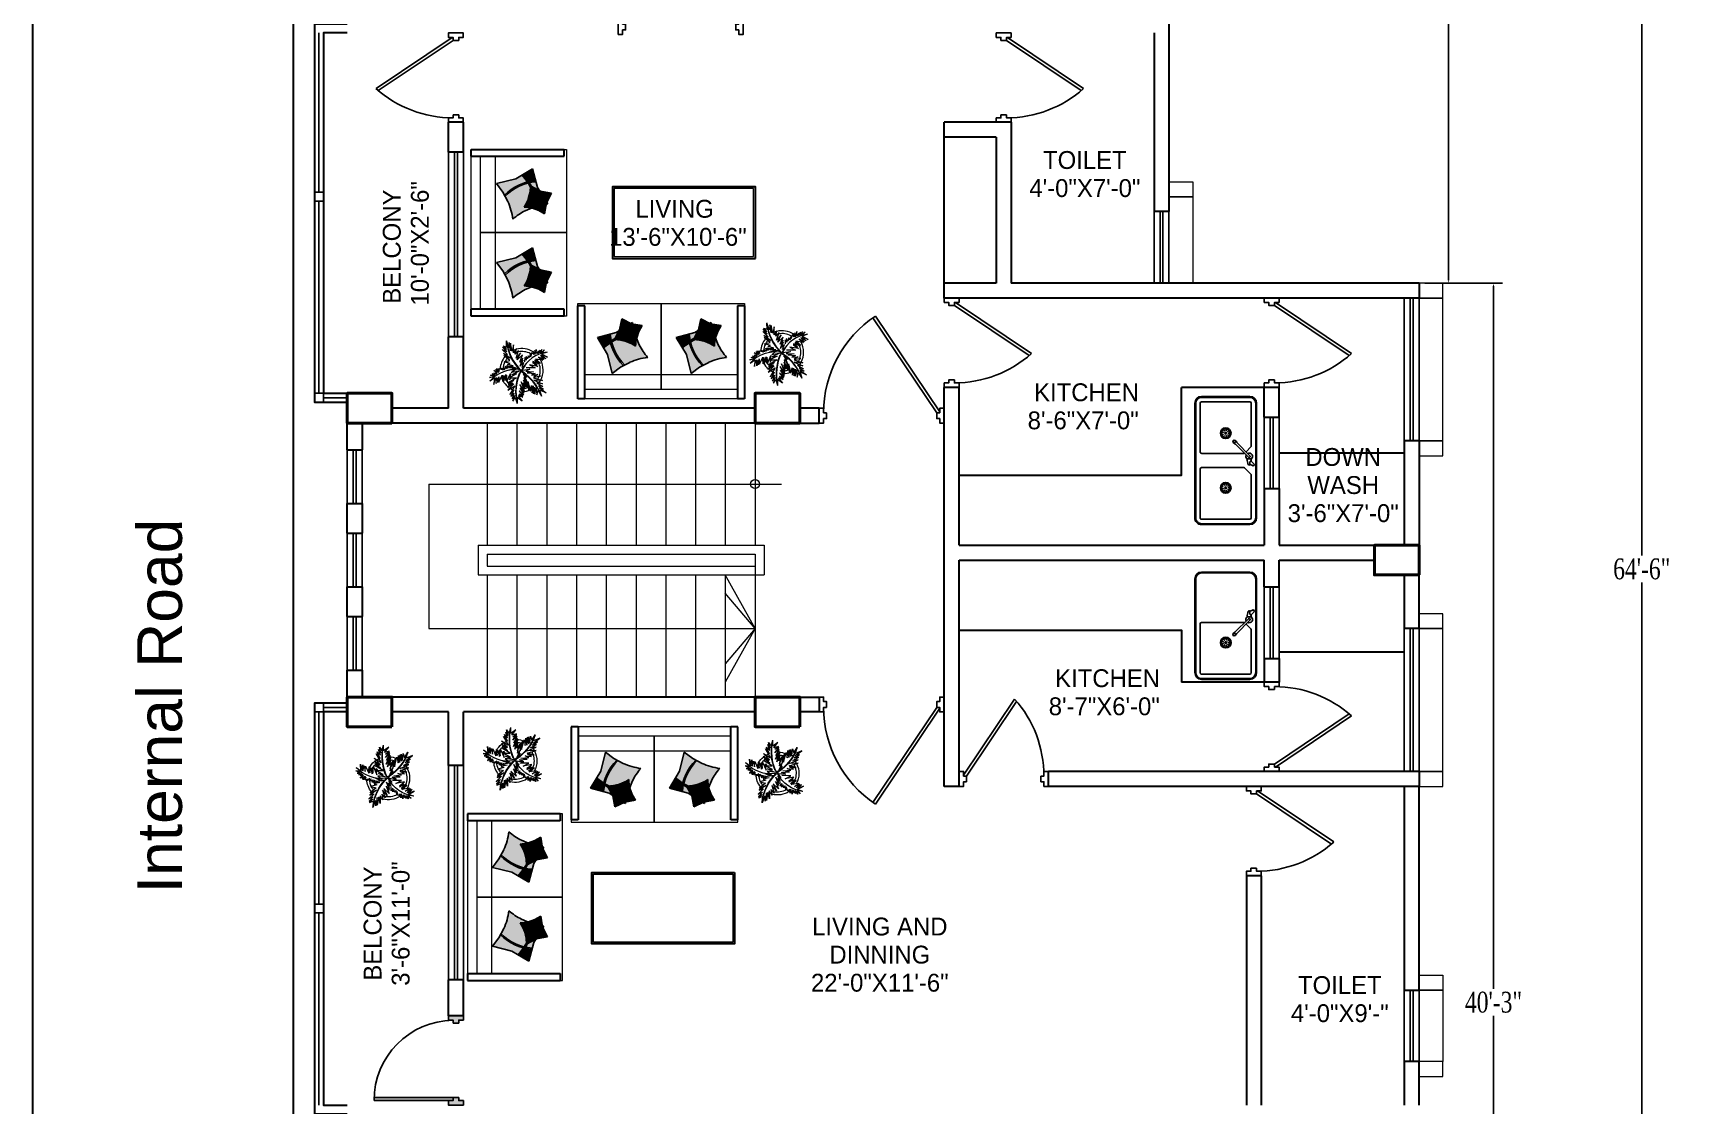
# Model space of a CAD drawing. Header units: inches. Extents: x -54558 to 35158, y -4190 to 41945.
# Drawn here: x 3097 to 3651, y 371 to 731 of the extents above; entities that cross this region are included whole.
import ezdxf

# ---------------------------------------------------------------- set-up
doc = ezdxf.new("R2010")
doc.units = ezdxf.units.IN
doc.header["$MEASUREMENT"] = 0
doc.layers.get('0').update_dxf_attribs({"true_color": 0xe4c8de})
for name, color, linetype in [('A-ANNO-TEXT', 7, 'Continuous'), ('door', 34, 'Continuous'), ('FUR', 30, 'Continuous')]:
    doc.layers.add(name, color=color, linetype=linetype)
for name, color, linetype, lineweight in [('A-FURN-FIXD', 44, 'Continuous', 9), ('A_WALL', 7, 'Continuous', 30), ('colum', 241, 'Continuous', 40), ('Furniture', 42, 'Continuous', 30), ('illustr-TREE', 113, 'Continuous', 0), ('railing', 6, 'Continuous', 5), ('ROAD', 251, 'Continuous', 30), ('sanshade', 252, 'Continuous', 5), ('Stair', 44, 'Continuous', 13), ('thin', 251, 'Continuous', 20), ('Ver', 144, 'Continuous', 30), ('Wall-02', 7, 'Continuous', 30), ('windo', 140, 'Continuous', 25)]:
    doc.layers.add(name, color=color, linetype=linetype, lineweight=lineweight)
doc.styles.add('Arial', font='arial.ttf')
doc.styles.add('LOGO', font='times.ttf', dxfattribs={"width": 0.75, "height": 7})
doc.styles.get("Standard").update_dxf_attribs({"font": 'ARIALN.TTF'})
doc.dimstyles.new('STANDARD$0', dxfattribs={"dimtxt": 2, "dimasz": 1, "dimexe": 3, "dimexo": 2, "dimgap": 1, "dimtad": 1, "dimtih": 1, "dimtoh": 1, "dimzin": 3, "dimdsep": 46, "dimlunit": 4, "dimtxsty": 'LOGO', "dimcen": 0.09, "dimdle": 6, "dimclrd": 256, "dimclre": 256, "dimclrt": 7, "dimadec": 0, "dimazin": 1, "dimtm": 1e-09, "dimtfac": 1, "dimtofl": 0, "dimtmove": 0, "dimatfit": 2, "dimfxl": 1, "dimtolj": 1, "dimtzin": 0, "dimlwd": -1, "dimlwe": -1, "dimarcsym": 0})

# ---------------------------------------------------------------- blocks, each defined once
blk = doc.blocks.new('ewt')
at = {"layer": 'door'}
h = blk.add_hatch(color=256, dxfattribs=at)
h.paths.add_polyline_path([(-25669.29, -9136.32), (-25667.79, -9136.32), (-25667.79, -9134.78), (-25666.79, -9134.78), (-25666.79, -9132.86), (-25667.79, -9132.86), (-25667.79, -9131.32), (-25669.29, -9131.32)])
h.paths.add_polyline_path([(-25641.79, -9134.78), (-25640.79, -9134.78), (-25640.79, -9136.32), (-25639.29, -9136.32), (-25639.29, -9131.32), (-25640.79, -9131.32), (-25640.79, -9132.86), (-25641.79, -9132.86)])
h.paths.add_polyline_path([(-25667.79, -9161.32, 0.009262), (-25666.79, -9161.3), (-25666.79, -9134.78), (-25667.79, -9134.78)])
for p, q in [((-25667.79, -9134.78), (-25667.79, -9161.32)), ((-25666.79, -9134.78), (-25666.79, -9161.3))]:
    blk.add_line(p, q, dxfattribs=at)
for points in [[(-25666.79, -9134.78), (-25667.79, -9134.78), (-25667.79, -9136.32), (-25669.29, -9136.32), (-25669.29, -9131.32), (-25667.79, -9131.32), (-25667.79, -9132.86), (-25666.79, -9132.86)], [(-25641.79, -9134.78), (-25640.79, -9134.78), (-25640.79, -9136.32), (-25639.29, -9136.32), (-25639.29, -9131.32), (-25640.79, -9131.32), (-25640.79, -9132.86), (-25641.79, -9132.86)]]:
    blk.add_lwpolyline(points, close=True, dxfattribs=at)
blk.add_arc((-25667.78, -9134.32), 27, 269.9917, 359.0238, dxfattribs=at)
blk = doc.blocks.new('tw4')
at = {"layer": 'sanshade'}
for points in [[(-25480.79, -8923.32), (-25472.79, -8923.32), (-25472.79, -8928.32), (-25480.79, -8928.32)], [(-25480.79, -8928.32), (-25472.79, -8928.32), (-25472.79, -8952.32), (-25480.79, -8952.32)], [(-25480.79, -8957.32), (-25472.79, -8957.32), (-25472.79, -8952.32), (-25480.79, -8952.32)]]:
    blk.add_lwpolyline(points, close=True, dxfattribs=at)
blk = doc.blocks.new('*D462')
for p, q in [((3565.03, 647.48), (3591.05, 647.48)), ((3588.05, 646.48), (3588.05, 410.54)), ((3588.05, 165.48), (3588.05, 401.42)), ((3417.53, 164.48), (3591.05, 164.48))]:
    blk.add_line(p, q)
for points in [[(3587.89, 646.48), (3588.22, 646.48), (3588.05, 647.48)], [(3587.89, 165.48), (3588.22, 165.48), (3588.05, 164.48)]]:
    blk.add_solid(points)
at = {"color": 7, "insert": (3588.05, 405.98), "char_height": 7, "attachment_point": 5, "style": 'LOGO'}
blk.add_mtext('\\A1;40\'-3"', dxfattribs=at)
blk = doc.blocks.new('*D460')
for p, q in [((3481.03, 938.48), (3575.89, 938.48)), ((3572.89, 937.48), (3572.89, 797.54)), ((3572.89, 648.48), (3572.89, 788.42)), ((3565.03, 647.48), (3575.89, 647.48))]:
    blk.add_line(p, q)
for points in [[(3572.72, 937.48), (3573.06, 937.48), (3572.89, 938.48)], [(3572.72, 648.48), (3573.06, 648.48), (3572.89, 647.48)]]:
    blk.add_solid(points)
at = {"color": 7, "insert": (3572.89, 792.98), "char_height": 7, "attachment_point": 5, "style": 'LOGO'}
blk.add_mtext('\\A1;24\'-3"', dxfattribs=at)
blk = doc.blocks.new('ee')
at = {"layer": 'sanshade'}
for points in [[(-25480.79, -8822.32), (-25472.79, -8822.32), (-25472.79, -8817.32), (-25480.79, -8817.32)], [(-25472.79, -8822.32), (-25480.79, -8822.32), (-25480.79, -8870.32), (-25472.79, -8870.32)], [(-25480.79, -8875.32), (-25472.79, -8875.32), (-25472.79, -8870.32), (-25480.79, -8870.32)]]:
    blk.add_lwpolyline(points, close=True, dxfattribs=at)
blk = doc.blocks.new('fjfds')
at = {"layer": 'railing'}
for p, q in [((-25748.79, -8794.32), (-25748.79, -8804.32)), ((-25748.79, -8794.32), (-25652.79, -8794.32)), ((-25652.79, -8794.32), (-25652.79, -8804.32)), ((-25745.79, -8797.32), (-25745.79, -8801.32)), ((-25745.79, -8797.32), (-25655.79, -8797.32)), ((-25745.79, -8801.32), (-25655.79, -8801.32)), ((-25655.79, -8797.32), (-25655.79, -8804.32)), ((-25748.79, -8804.32), (-25655.79, -8804.32)), ((-25655.79, -8804.32), (-25652.79, -8804.32))]:
    blk.add_line(p, q, dxfattribs=at)
at = {"layer": 'Stair'}
for p, q in [((-25745.79, -8753.32), (-25745.79, -8794.32)), ((-25735.79, -8753.32), (-25735.79, -8794.32)), ((-25725.79, -8753.32), (-25725.79, -8794.32)), ((-25715.79, -8753.32), (-25715.79, -8794.32)), ((-25705.79, -8753.32), (-25705.79, -8794.32)), ((-25695.79, -8753.32), (-25695.79, -8794.32)), ((-25685.79, -8753.32), (-25685.79, -8794.32)), ((-25675.79, -8753.32), (-25675.79, -8794.32)), ((-25665.79, -8753.32), (-25665.79, -8794.32)), ((-25655.79, -8753.32), (-25655.79, -8794.32)), ((-25765.34, -8773.82), (-25646.9, -8773.82)), ((-25765.34, -8773.82), (-25765.34, -8822.32)), ((-25745.79, -8804.32), (-25745.79, -8845.32)), ((-25735.79, -8804.32), (-25735.79, -8845.32)), ((-25725.79, -8804.32), (-25725.79, -8845.32)), ((-25715.79, -8804.32), (-25715.79, -8845.32)), ((-25705.79, -8804.32), (-25705.79, -8845.32)), ((-25695.79, -8804.32), (-25695.79, -8845.32)), ((-25685.79, -8804.32), (-25685.79, -8845.32)), ((-25675.79, -8804.32), (-25675.79, -8845.32)), ((-25665.79, -8804.32), (-25665.79, -8845.32)), ((-25655.79, -8822.32), (-25665.79, -8804.32)), ((-25655.79, -8804.32), (-25655.79, -8845.32)), ((-25655.79, -8822.32), (-25665.79, -8810.47)), ((-25765.34, -8822.32), (-25655.79, -8822.32)), ((-25655.79, -8822.32), (-25665.79, -8840.32)), ((-25655.79, -8822.32), (-25665.79, -8834.17))]:
    blk.add_line(p, q, dxfattribs=at)
blk.add_circle((-25655.79, -8773.82), 1.51, dxfattribs=at)
blk = doc.blocks.new('ddf')
at = {"layer": 'sanshade'}
for points in [[(-25516.79, -8672.32), (-25508.79, -8672.32), (-25508.79, -8677.32), (-25516.79, -8677.32)], [(-25516.79, -8677.32), (-25508.79, -8677.32), (-25508.79, -8706.32), (-25516.79, -8706.32)]]:
    blk.add_lwpolyline(points, close=True, dxfattribs=at)
blk = doc.blocks.new('*D461')
for p, q in [((3481.03, 938.48), (3640.84, 938.48)), ((3637.84, 937.48), (3637.84, 556.04)), ((3637.84, 165.48), (3637.84, 546.92)), ((3481.03, 164.48), (3640.84, 164.48))]:
    blk.add_line(p, q)
for points in [[(3637.68, 937.48), (3638.01, 937.48), (3637.84, 938.48)], [(3637.68, 165.48), (3638.01, 165.48), (3637.84, 164.48)]]:
    blk.add_solid(points)
at = {"color": 7, "insert": (3637.84, 551.48), "char_height": 7, "attachment_point": 5, "style": 'LOGO'}
blk.add_mtext('\\A1;64\'-6"', dxfattribs=at)
blk = doc.blocks.new('jj')
at = {"layer": 'door'}
for p, q in [((11000.83, 10306.39), (11025.92, 10323.24)), ((11001.13, 10305.39), (11026.7, 10322.56))]:
    blk.add_line(p, q, dxfattribs=at)
for points in [[(11000.83, 10331.39), (11000.83, 10332.39), (11002.37, 10332.39), (11002.37, 10333.89), (10997.37, 10333.89), (10997.37, 10332.39), (10998.91, 10332.39), (10998.91, 10331.39)], [(11000.83, 10306.39), (11000.83, 10305.39), (11002.37, 10305.39), (11002.37, 10303.89), (10997.37, 10303.89), (10997.37, 10305.39), (10998.91, 10305.39), (10998.91, 10306.39)]]:
    blk.add_lwpolyline(points, close=True, dxfattribs=at)
blk.add_arc((11000.83, 10293.39), 39, 48.4266, 90, dxfattribs=at)
blk = doc.blocks.new('A$C41DC471C')
at = {"ltscale": 1000}
for p, q in [((0, 45, -686), (0, 365, -686)), ((6, 45, -686), (6, 365, -686)), ((35, 45, -686), (35, 365, -686)), ((45, 410, -686), (805, 410, -686)), ((45, 404, -686), (805, 404, -686)), ((45, 375, -686), (328, 375, -686)), ((393, 366, -686), (303, 276, -686)), ((403, 356, -686), (313, 266, -686)), ((335, 372, -686), (367, 340, -686)), ((414, 373, -686), (414, 348, -686)), ((430, 373, -686), (451, 396, -686)), ((430, 367, -686), (430, 373, -686)), ((461, 388, -686), (450, 364, -686)), ((451, 396, -686), (461, 390, -686)), ((461, 388, -686), (461, 390, -686)), ((515, 372, -686), (475, 332, -686)), ((805, 375, -686), (522, 375, -686)), ((815, 45, -686), (815, 365, -686)), ((844, 365, -686), (844, 45, -686)), ((850, 365, -686), (850, 45, -686)), ((302, 278, -686), (292, 268, -686)), ((315, 265, -686), (305, 255, -686)), ((378, 45, -686), (378, 325, -686)), ((472, 45, -686), (472, 325, -686)), ((368, 35, -686), (45, 35, -686)), ((805, 6, -686), (45, 6, -686)), ((482, 35, -686), (805, 35, -686)), ((805, 0, -686), (45, 0, -686))]:
    blk.add_line(p, q, dxfattribs=at)
for centre, radius in [((244, 205, -686), 35.6), ((244, 205, -686), 29.6), ((606, 205, -686), 35.6), ((606, 205, -686), 29.6), ((244, 205, -686), 5.56), ((606, 205, -686), 5.56)]:
    blk.add_circle(centre, radius, dxfattribs=at)
for centre, radius, start, end in [((45, 365, -686), 45, 90, 180), ((45, 365, -686), 39, 90, 180), ((45, 365, -686), 10, 90, 180), ((328, 365, -686), 10, 45, 90), ((398, 361, -686), 22, 35.2594, 206.447), ((368, 325, -686), 10, 0, 32.1365), ((398, 361, -686), 22, 243.553, 324.7406), ((398, 361, -686), 7, 315, 135), ((417, 272, -686), 102, 82.6351, 91.2658), ((417, 450, -686), 102, 268.7342, 290.3736), ((426, 265, -686), 102, 76.3665, 87.7768), ((417, 272, -686), 102, 69.5083, 70.0003), ((431, 361, -686), 21.8, 342.2899, 15.9255), ((417, 272, -686), 98.7, 66.466, 68.4241), ((417, 450, -686), 98.7, 291.5267, 293.5112), ((431, 361, -686), 24.8, 355.8388, 2.79), ((482, 325, -686), 10, 135, 180), ((522, 365, -686), 10, 90, 135), ((805, 365, -686), 45, 0, 90), ((805, 365, -686), 39, 0, 90), ((805, 365, -686), 10, 0, 90), ((299, 262, -686), 9, 135, 315), ((310, 273, -686), 9.18, 146.5049, 303.4951), ((307, 270, -686), 9.18, 94.6541, 123.4951), ((307, 270, -686), 9.18, 326.5049, 355.3459), ((45, 45, -686), 45, 180, 270), ((45, 45, -686), 39, 180, 270), ((45, 45, -686), 10, 180, 270), ((368, 45, -686), 10, 270, 0), ((482, 45, -686), 10, 180, 270), ((805, 45, -686), 45, 270, 0), ((805, 45, -686), 39, 270, 0), ((805, 45, -686), 10, 270, 0)]:
    blk.add_arc(centre, radius, start, end, dxfattribs=at)
for centre, major_axis in [((231, 222, -686), (-2.61, 3.09)), ((244, 227, -686), (-0.02, 4.05)), ((224, 209, -686), (-3.99, 0.69))]:
    blk.add_ellipse(centre, major_axis=major_axis, ratio=0.197044, dxfattribs=at)
for centre, major_axis, start_param, end_param in [((258, 222, -686), (2.59, 3.11), -1.570796, 4.712389), ((226, 195, -686), (3.5, 2.04), 3.141593, 9.424778), ((237, 185, -686), (1.37, 3.81), 3.141593, 9.424778), ((252, 185, -686), (-1.4, 3.8), 1.570796326794795, 7.853981633974382), ((263, 195, -686), (-3.51, 2.01), 1.570796326794786, 7.853981633974373), ((265, 209, -686), (3.98, 0.72), 4.712389, 10.995574)]:
    blk.add_ellipse(centre, major_axis=major_axis, ratio=0.197044, start_param=start_param, end_param=end_param, dxfattribs=at)
at = {"ltscale": 1000, "extrusion": (0, 0, -1)}
for centre, major_axis, start_param, end_param in [((592, 222, -686), (-2.59, 3.11), -1.570796, 4.712389), ((585, 209, -686), (-3.98, 0.72), 4.712389, 10.995574), ((587, 195, -686), (3.51, 2.01), 1.570796326794786, 7.853981633974373), ((598, 185, -686), (1.4, 3.8), 1.570796326794795, 7.853981633974382), ((613, 185, -686), (-1.37, 3.81), 3.141593, 9.424778), ((624, 195, -686), (-3.5, 2.04), 3.141593, 9.424778)]:
    blk.add_ellipse(centre, major_axis=major_axis, ratio=0.197044, start_param=start_param, end_param=end_param, dxfattribs=at)
for centre, major_axis in [((606, 227, -686), (0.02, 4.05)), ((619, 222, -686), (2.61, 3.09)), ((626, 209, -686), (3.99, 0.69))]:
    blk.add_ellipse(centre, major_axis=major_axis, ratio=0.197044, dxfattribs=at)
blk = doc.blocks.new('eyhfgh')
h = blk.add_hatch(color=63)
h.set_gradient(color1=(179, 217, 63), color2=(199, 227, 114), one_color=1, tint=0.67, name='INVCYLINDER')
h.paths.add_polyline_path([(12644.43, 1383.24, 0.034297), (12645.24, 1384.41), (12644.29, 1385.24), (12642.12, 1388.72), (12640.65, 1386.85, -0.121186)])
h = blk.add_hatch(color=254)
h.set_gradient(color1=(252, 230, 217), color2=(250, 214, 194), one_color=1, tint=0.87, name='CYLINDER')
h.paths.add_polyline_path([(12640.74, 1375.72, 0.127935), (12640.03, 1384.94), (12635.81, 1384.95, -0.057362), (12630.31, 1386.1, -0.068738), (12631.08, 1379.22), (12630.86, 1377.04, 0.13826)])
h = blk.add_hatch(color=7)
h.set_gradient(color1=(238, 242, 227), color2=(228, 234, 210), one_color=1, tint=0.87, name='CYLINDER')
h.paths.add_polyline_path([(12644.25, 1383.02, 0.127935), (12640.47, 1386.65), (12638.68, 1385.07, -0.057362), (12635.92, 1383.48, -0.068738), (12638.84, 1380.86), (12639.57, 1379.85, 0.13826)])
h = blk.add_hatch(color=63)
h.set_gradient(color1=(179, 217, 63), color2=(199, 227, 114), one_color=1, tint=0.67, name='INVCYLINDER')
h.paths.add_polyline_path([(12639.73, 1379.63), (12640.15, 1379.05), (12641.16, 1377.05), (12643.87, 1380.25), (12645.17, 1381.1, 0.044432), (12644.39, 1382.78, -0.131681)])
h = blk.add_hatch(color=252)
h.set_gradient(color1=(132, 132, 132), color2=(171, 171, 171), one_color=1, tint=0.67, name='INVCYLINDER')
h.paths.add_polyline_path([(12641.24, 1375.8, 0.034297), (12643.68, 1376.39), (12643.4, 1378.6), (12644.63, 1385.73), (12640.5, 1384.98, -0.121186)])
h = blk.add_hatch(color=7)
h.set_gradient(color1=(238, 242, 227), color2=(228, 234, 210), one_color=1, tint=0.87, name='CYLINDER')
h.paths.add_polyline_path([(12647.38, 1382.54), (12645.46, 1384.23, -0.034767), (12644.58, 1383, -0.044102), (12645.42, 1381.27)])
h = blk.add_hatch(color=252)
h.set_gradient(color1=(132, 132, 132), color2=(171, 171, 171), one_color=1, tint=0.67, name='INVCYLINDER')
h.paths.add_polyline_path([(12630.81, 1376.56), (12630.67, 1375.29), (12629.66, 1371.46), (12636.99, 1372.52), (12639.71, 1372.11, 0.044432), (12640.65, 1375.23, -0.131681)])
h = blk.add_hatch(color=254)
h.set_gradient(color1=(252, 230, 217), color2=(250, 214, 194), one_color=1, tint=0.87, name='CYLINDER')
h.paths.add_polyline_path([(12644.31, 1371.41), (12643.75, 1375.89, -0.034767), (12641.15, 1375.3, -0.044102), (12640.23, 1372.03)])
at = {"layer": 'FUR'}
for centre, radius, start, end in [((12638.08, 1409.42), 24.58, 251.57659, 264.70866), ((12605.79, 1379.86), 25.3, 358.56548, 14.29441), ((12630.42, 1396.27), 13.92, 293.2894, 306.42147), ((12627.91, 1371.6), 14.33, 40.27829, 56.00722), ((12636.29, 1389.73), 10.41, 288.36057, 329.26418), ((12622.66, 1378.96), 18.37, 338.11092, 18.94467), ((12636.2, 1389.91), 10.86, 288.98218, 328.46632), ((12622.19, 1378.89), 19.3, 339.18653, 18.36274), ((12635.38, 1377.57), 10.41, 19.82373, 60.65748), ((12635.21, 1377.37), 10.93, 20.89934, 60.07554), ((12638.22, 1394.25), 19.18, 247.26938, 286.75351), ((12638.14, 1393.91), 18.38, 246.64776, 287.55137)]:
    blk.add_arc(centre, radius, start, end, dxfattribs=at)
for points, invisible_edges in [([(12644.29, 1385.24), (12642.12, 1388.72), (12640.57, 1386.74)], 12), ([(12644.31, 1371.41), (12643.4, 1378.6), (12635.81, 1384.95)], 14), ([(12643.4, 1378.6), (12640.26, 1384.94), (12635.81, 1384.95)], 13), ([(12644.29, 1385.24), (12640.57, 1386.74), (12638.68, 1385.07)], 13), ([(12647.38, 1382.54), (12644.29, 1385.24), (12638.68, 1385.07)], 14), ([(12638.84, 1380.86), (12640.15, 1379.05), (12647.38, 1382.54)], 14), ([(12640.15, 1379.05), (12643.87, 1380.25), (12647.38, 1382.54)], 13), ([(12643.4, 1378.6), (12644.63, 1385.73), (12640.26, 1384.94)], 12), ([(12630.67, 1375.29), (12629.66, 1371.46), (12636.99, 1372.52)], 12), ([(12631.08, 1379.22), (12630.67, 1375.29), (12644.31, 1371.41)], 14), ([(12630.67, 1375.29), (12636.99, 1372.52), (12644.31, 1371.41)], 13), ([(12640.15, 1379.05), (12641.16, 1377.05), (12643.87, 1380.25)], 12)]:
    blk.add_3dface(points, dxfattribs=dict(at, invisible_edges=invisible_edges))
blk = doc.blocks.new('standard')
at = {"layer": 'A-FURN-FIXD', "lineweight": 30, "transparency": 33554687}
for p, q in [((29797.43, 5446.76), (29828.65, 5446.76)), ((29797.43, 5444.42), (29797.43, 5446.76)), ((29797.43, 5444.42), (29828.65, 5444.42)), ((29828.65, 5444.42), (29828.65, 5446.76)), ((29828.65, 5393.11), (29797.43, 5393.11)), ((29797.43, 5390.76), (29797.43, 5393.11)), ((29828.65, 5390.76), (29828.65, 5393.11)), ((29828.65, 5390.76), (29797.43, 5390.76))]:
    blk.add_line(p, q, dxfattribs=at)
at = {"layer": 'A-FURN-FIXD', "linetype": 'ByBlock', "ltscale": 200, "transparency": 33554687}
for p, q in [((29797.43, 5393.11), (29797.43, 5444.42)), ((29800.56, 5393.11), (29800.56, 5444.42)), ((29805.56, 5393.11), (29805.56, 5444.42)), ((29828.65, 5446.76), (29829.43, 5446.76)), ((29829.43, 5446.76), (29829.43, 5390.76)), ((29829.43, 5418.89), (29800.56, 5418.89)), ((29829.43, 5418.76), (29800.56, 5418.76)), ((29829.43, 5390.76), (29828.65, 5390.76))]:
    blk.add_line(p, q, dxfattribs=at)
at = {"layer": 'Furniture', "transparency": 33554687, "xscale": -0.8940402066046178, "yscale": 0.8940402066046178, "zscale": 0.8940402066046178, "rotation": 202.1116633612902}
for p in [(18883.43, 2320.97), (18883.43, 2294.47)]:
    blk.add_blockref('eyhfgh', p, dxfattribs=at)
blk = doc.blocks.new('gfsv')
at = {"layer": 'illustr-TREE', "color": 114, "true_color": 0x139b48}
for p, q in [((-19140.11, -7522.01), (-19139.05, -7522.51)), ((-19138.83, -7523.25), (-19140.11, -7522.01)), ((-19140.03, -7521.46), (-19139.13, -7521.95)), ((-19139.05, -7522.51), (-19140.03, -7521.46)), ((-19139.94, -7521.15), (-19139.07, -7521.44)), ((-19139.13, -7521.95), (-19139.94, -7521.15)), ((-19138.47, -7521.62), (-19139.14, -7519.95)), ((-19139.07, -7521.44), (-19139.14, -7519.95)), ((-19138.44, -7520.36), (-19138.47, -7521.62)), ((-19138.11, -7522.31), (-19138.44, -7520.36)), ((-19138.11, -7520.52), (-19138.11, -7522.31)), ((-19137.74, -7522.39), (-19138.11, -7520.52)), ((-19137.39, -7520.88), (-19137.74, -7522.39)), ((-19137.42, -7522.78), (-19137.39, -7520.88)), ((-19136.72, -7521.8), (-19137.42, -7522.78)), ((-19137.02, -7523.12), (-19136.72, -7521.8)), ((-19136.22, -7522.25), (-19137.02, -7523.12)), ((-19136.81, -7524.08), (-19136.22, -7522.25)), ((-19132.42, -7522.27), (-19132.28, -7522.87)), ((-19132.11, -7522.84), (-19132.42, -7522.27)), ((-19131.97, -7522.01), (-19132.11, -7522.84)), ((-19131.9, -7523), (-19131.97, -7522.01)), ((-19131.08, -7522.14), (-19131.69, -7522.97)), ((-19130.61, -7522), (-19131.23, -7522.84)), ((-19131.23, -7522.84), (-19131.08, -7522.14)), ((-19130.81, -7522.81), (-19130.61, -7522)), ((-19130, -7522.11), (-19130.81, -7522.81)), ((-19130.68, -7522.91), (-19130, -7522.11)), ((-19139.85, -7522.94), (-19138.83, -7523.25)), ((-19138.26, -7524.11), (-19139.85, -7522.94)), ((-19139.78, -7523.45), (-19138.26, -7524.11)), ((-19138.34, -7524.64), (-19139.78, -7523.45)), ((-19139.67, -7524.94), (-19138.34, -7524.64)), ((-19138.22, -7525.34), (-19139.67, -7524.94)), ((-19139.4, -7525.99), (-19138.7, -7526.48)), ((-19139.1, -7526.57), (-19139.4, -7525.99)), ((-19139, -7525.86), (-19138.15, -7526.37)), ((-19138.7, -7526.48), (-19139, -7525.86)), ((-19138.85, -7525.6), (-19138.22, -7525.34)), ((-19137.48, -7525.94), (-19138.85, -7525.6)), ((-19138.74, -7526.04), (-19137.48, -7525.94)), ((-19136.98, -7526.37), (-19138.74, -7526.04)), ((-19135.72, -7522.81), (-19136.81, -7524.08)), ((-19136.53, -7524.51), (-19135.72, -7522.81)), ((-19135.25, -7523.31), (-19136.53, -7524.51)), ((-19135.94, -7525.04), (-19135.25, -7523.31)), ((-19135.22, -7524.06), (-19135.94, -7525.04)), ((-19135.87, -7526.04), (-19135.22, -7524.06)), ((-19135.21, -7524.53), (-19135.87, -7526.04)), ((-19135.48, -7525.74), (-19135.21, -7524.53)), ((-19134.92, -7525.12), (-19135.48, -7525.74)), ((-19135.42, -7527.05), (-19134.63, -7525.91)), ((-19135.35, -7526.32), (-19134.92, -7525.12)), ((-19134.63, -7525.91), (-19135.35, -7526.32)), ((-19134.73, -7523.95), (-19134.78, -7524.94)), ((-19134.38, -7524.55), (-19134.73, -7523.95)), ((-19134.39, -7523.69), (-19134.38, -7524.55)), ((-19134.08, -7524.26), (-19134.39, -7523.69)), ((-19133.9, -7523.5), (-19134.08, -7524.26)), ((-19133.67, -7524.03), (-19133.9, -7523.5)), ((-19133.35, -7522.94), (-19133.67, -7524.03)), ((-19133.62, -7525.69), (-19132.24, -7526.41)), ((-19131.57, -7526.07), (-19133.62, -7525.69)), ((-19133.01, -7522.73), (-19133.39, -7523.77)), ((-19133.39, -7523.77), (-19133.35, -7522.94)), ((-19132.59, -7523.23), (-19133.01, -7522.73)), ((-19132.77, -7524.92), (-19131.79, -7525.64)), ((-19131.26, -7525.42), (-19132.77, -7524.92)), ((-19131.79, -7525.64), (-19132.77, -7525.14)), ((-19132.77, -7525.14), (-19131.57, -7526.07)), ((-19132.74, -7522.49), (-19132.59, -7523.23)), ((-19132.3, -7523.23), (-19132.74, -7522.49)), ((-19132.32, -7524.59), (-19131.26, -7525.42)), ((-19130.99, -7525.26), (-19132.32, -7524.59)), ((-19132.28, -7522.87), (-19132.3, -7523.23)), ((-19132.2, -7524.29), (-19130.99, -7525.26)), ((-19130.38, -7524.59), (-19132.2, -7524.29)), ((-19131.47, -7522.35), (-19131.9, -7523)), ((-19131.69, -7522.97), (-19131.47, -7522.35)), ((-19131.42, -7523.84), (-19130.38, -7524.59)), ((-19130.13, -7524.42), (-19131.42, -7523.84)), ((-19130.96, -7523.48), (-19130.13, -7524.42)), ((-19129.7, -7524.25), (-19130.96, -7523.48)), ((-19130.69, -7523.27), (-19129.7, -7524.25)), ((-19129.26, -7523.88), (-19130.69, -7523.27)), ((-19129.37, -7522.63), (-19130.63, -7523.08)), ((-19130.63, -7523.08), (-19129.26, -7523.88)), ((-19143.17, -7528.74), (-19142.14, -7528.45)), ((-19142.12, -7528.62), (-19143.17, -7528.74)), ((-19143.1, -7529.55), (-19142.01, -7528.76)), ((-19142.92, -7528.17), (-19141.87, -7528.13)), ((-19142.14, -7528.45), (-19142.92, -7528.17)), ((-19142.54, -7527.86), (-19141.51, -7527.82)), ((-19141.87, -7528.13), (-19142.54, -7527.86)), ((-19142.15, -7527.05), (-19141.38, -7527.4)), ((-19141.37, -7527.67), (-19142.15, -7527.05)), ((-19142.14, -7527.65), (-19141.37, -7527.67)), ((-19141.51, -7527.82), (-19142.14, -7527.65)), ((-19142.01, -7528.76), (-19142.12, -7530.35)), ((-19142.12, -7530.35), (-19141.83, -7528.81)), ((-19141.83, -7528.81), (-19141.56, -7530.18)), ((-19141.68, -7526.82), (-19141.26, -7527.27)), ((-19141.38, -7527.4), (-19141.68, -7526.82)), ((-19141.56, -7530.18), (-19141.5, -7528.72)), ((-19141.42, -7526.6), (-19141.5, -7527.08)), ((-19141.5, -7528.72), (-19141.19, -7529.92)), ((-19141.4, -7527.05), (-19141.42, -7526.6)), ((-19141.32, -7526.68), (-19140.79, -7527.22)), ((-19140.95, -7527.46), (-19141.32, -7526.68)), ((-19141.26, -7527.27), (-19140.95, -7527.46)), ((-19141.19, -7529.92), (-19140.94, -7528.53)), ((-19140.97, -7526.59), (-19139.89, -7526.86)), ((-19140.79, -7527.22), (-19140.97, -7526.59)), ((-19140.94, -7528.53), (-19140.91, -7529.82)), ((-19140.91, -7529.82), (-19140.13, -7528.14)), ((-19140.61, -7526.42), (-19139.52, -7526.77)), ((-19139.89, -7526.86), (-19140.61, -7526.42)), ((-19140.13, -7528.14), (-19140.01, -7529.68)), ((-19140.01, -7529.68), (-19139.82, -7528.21)), ((-19139.84, -7526.29), (-19139.1, -7526.57)), ((-19139.52, -7526.77), (-19139.84, -7526.29)), ((-19139.82, -7528.21), (-19139.73, -7529.55)), ((-19139.73, -7529.55), (-19139.29, -7528.02)), ((-19139.29, -7528.02), (-19139.24, -7529.24)), ((-19139.24, -7529.24), (-19139.11, -7528.14)), ((-19139.11, -7528.14), (-19139.01, -7529.66)), ((-19139.01, -7529.66), (-19138.18, -7527.74)), ((-19137.55, -7530.06), (-19138.86, -7531.01)), ((-19137.33, -7529.38), (-19138.64, -7530.44)), ((-19138.64, -7530.44), (-19137.55, -7530.06)), ((-19136.7, -7528.78), (-19138.55, -7529.89)), ((-19138.55, -7529.89), (-19137.33, -7529.38)), ((-19138.52, -7526.94), (-19136.98, -7526.37)), ((-19136.89, -7526.61), (-19138.52, -7526.94)), ((-19138.45, -7526.25), (-19136.18, -7526.56)), ((-19136.67, -7527.87), (-19138.39, -7528.79)), ((-19138.39, -7528.79), (-19136.7, -7528.78)), ((-19138.18, -7527.74), (-19138.35, -7529.29)), ((-19138.35, -7529.29), (-19138, -7528.79)), ((-19137.95, -7527.54), (-19136.89, -7526.61)), ((-19135.75, -7527.18), (-19137.95, -7527.54)), ((-19136.25, -7527.26), (-19137.82, -7528.05)), ((-19137.82, -7528.05), (-19136.67, -7527.87)), ((-19135.65, -7526.97), (-19135.49, -7526.95)), ((-19135.63, -7529.72), (-19134.87, -7531.97)), ((-19134.81, -7531.37), (-19135.63, -7529.72)), ((-19135.42, -7527.05), (-19134.3, -7528.75)), ((-19135.36, -7526.97), (-19133.49, -7526.75)), ((-19135.1, -7529.99), (-19134.81, -7531.37)), ((-19134.44, -7530.93), (-19135.1, -7529.99)), ((-19135.08, -7527.83), (-19134.38, -7529.27)), ((-19134.3, -7528.75), (-19135.08, -7527.83)), ((-19135, -7529.32), (-19134.44, -7530.93)), ((-19134.64, -7530.19), (-19135, -7529.32)), ((-19134.99, -7528.75), (-19134.64, -7530.19)), ((-19134.38, -7529.27), (-19134.99, -7528.75)), ((-19134.65, -7529.86), (-19134.14, -7531.17)), ((-19134.38, -7530.93), (-19134.65, -7529.86)), ((-19133.49, -7526.75), (-19134.51, -7527.22)), ((-19134.51, -7527.22), (-19132.62, -7527.32)), ((-19132.24, -7526.41), (-19134.41, -7526.43)), ((-19134.36, -7529.34), (-19133.75, -7531.64)), ((-19134.14, -7531.17), (-19134.36, -7529.34)), ((-19132.62, -7527.32), (-19134.15, -7527.56)), ((-19134.15, -7527.56), (-19132.24, -7527.75)), ((-19133.98, -7529.69), (-19133.36, -7531.97)), ((-19133.75, -7531.64), (-19133.98, -7529.69)), ((-19132.24, -7527.75), (-19133.13, -7528.12)), ((-19133.13, -7528.12), (-19131.6, -7528.01)), ((-19130.98, -7528.41), (-19132.63, -7528.79)), ((-19132.63, -7528.79), (-19130.51, -7529.44)), ((-19132.58, -7529.32), (-19130.52, -7530.22)), ((-19130.51, -7529.44), (-19132.58, -7529.32)), ((-19131.6, -7528.01), (-19132.56, -7528.57)), ((-19132.56, -7528.57), (-19130.98, -7528.41)), ((-19131.82, -7530.03), (-19130.38, -7530.89)), ((-19130.52, -7530.22), (-19131.82, -7530.03)), ((-19138.86, -7531.01), (-19137.38, -7530.21)), ((-19137.38, -7530.21), (-19138.8, -7531.73)), ((-19138.8, -7531.73), (-19137.13, -7530.69)), ((-19137.13, -7530.69), (-19138.34, -7532.81)), ((-19138.34, -7532.81), (-19137.37, -7531.69)), ((-19137.37, -7531.69), (-19138.08, -7533.27)), ((-19138.08, -7533.27), (-19137.33, -7532.45)), ((-19137.33, -7532.45), (-19137.78, -7533.85)), ((-19137.78, -7533.85), (-19137.22, -7533.01)), ((-19137.22, -7533.01), (-19137.57, -7534.36)), ((-19137.57, -7534.36), (-19136.99, -7533.47)), ((-19136.99, -7533.47), (-19136.55, -7534.9)), ((-19136.55, -7533.5), (-19136.55, -7534.9)), ((-19135.35, -7534.35), (-19136.55, -7533.5)), ((-19135.21, -7533.44), (-19136.35, -7533.11)), ((-19136.35, -7533.11), (-19135.35, -7534.35)), ((-19136.1, -7531.92), (-19135.17, -7533.17)), ((-19135.06, -7532.85), (-19136.1, -7531.92)), ((-19136.09, -7532.73), (-19135.21, -7533.44)), ((-19135.17, -7533.17), (-19136.09, -7532.73)), ((-19135.92, -7530.35), (-19135.02, -7532.47)), ((-19134.87, -7531.97), (-19135.92, -7530.35)), ((-19135.87, -7531.24), (-19135.06, -7532.85)), ((-19135.02, -7532.47), (-19135.87, -7531.24)), ((-19134.64, -7530.37), (-19134.38, -7530.93)), ((-19133.36, -7531.97), (-19133.11, -7530.66)), ((-19133.11, -7530.66), (-19132.97, -7532.41)), ((-19132.97, -7532.41), (-19132.74, -7530.74)), ((-19132.74, -7530.74), (-19132.61, -7532.59)), ((-19132.61, -7532.59), (-19132.37, -7531)), ((-19132.37, -7531), (-19132.33, -7532.7)), ((-19132.33, -7532.7), (-19132.02, -7531.16)), ((-19132.02, -7531.16), (-19131.85, -7532.88)), ((-19131.85, -7532.88), (-19131.54, -7531.86)), ((-19131.54, -7531.86), (-19130.74, -7533.16)), ((-19131.43, -7530.69), (-19130.21, -7531.51)), ((-19130.38, -7530.89), (-19131.43, -7530.69)), ((-19131.22, -7531.22), (-19129.61, -7532.36)), ((-19130.21, -7531.51), (-19131.22, -7531.22)), ((-19131.17, -7531.72), (-19130.74, -7533.16)), ((-19129.61, -7532.36), (-19131.17, -7531.72))]:
    blk.add_line(p, q, dxfattribs=at)
for centre, radius, start, end in [((-19128.04, -7519), 11.14, 184.8641, 225.4849), ((-19127.45, -7518.53), 11.77, 186.927, 225.8123), ((-19128.31, -7530.61), 8.05, 97.5401, 152.9698), ((-19137.08, -7534.91), 8.05, 81.1775, 138.3266), ((-19125.78, -7532.06), 11.14, 156.5576, 194.785), ((-19125.07, -7532.31), 11.77, 154.4151, 192.7221), ((-19141.76, -7537.3), 11.77, 20.5975, 59.3099), ((-19141.31, -7536.7), 11.14, 18.5346, 56.762)]:
    blk.add_arc(centre, radius, start, end, dxfattribs=at)
blk = doc.blocks.new('sss')
at = {"layer": 'thin', "color": 36}
for radius, start, end in [(5.64, 140.808, 176.9255), (4.89, 140.8987, 152.5456), (5.64, 136.4792, 139.5509), (5.64, 132.2157, 133.1804), (4.89, 135.3729, 136.8717), (5.64, 115.6577, 116.0773), (5.64, 105.3767, 111.9415), (4.89, 103.9007, 108.8883), (5.64, 57.4756, 104.2899), (4.89, 61.8531, 100.8192), (4.89, 58.6484, 61.5791), (5.64, 51.6167, 56.4913), (4.89, 28.8648, 35.5705), (5.64, 35.9986, 36.5988), (5.64, 332.6672, 28.4122), (5.64, 199.0461, 207.9874), (4.89, 178.4351, 178.7003), (4.89, 153.9151, 175.965), (4.89, 331.0839, 340.0145), (4.89, 20.5118, 25.5966), (4.89, 340.5694, 20.1944), (5.64, 209.185, 230.5847), (4.89, 205.2449, 228.3342), (5.64, 230.7925, 236.3345), (4.89, 229.5251, 232.8857), (5.64, 238.4668, 245.0437), (4.89, 234.467, 237.787), (4.89, 242.9454, 245.7689), (5.64, 248.0786, 248.2717), (5.64, 264.5369, 265.2564), (4.89, 266.1446, 266.5826), (4.89, 270.2537, 273.22), (5.64, 270.5271, 272.3534), (5.64, 273.4308, 293.4009), (4.89, 275.4094, 290.9372), (4.89, 291.9275, 294.6609), (5.64, 295.2219, 298.3019), (4.89, 301.9218, 302.255), (5.64, 301.0384, 302.6761), (5.64, 307.0561, 307.1985), (4.89, 323.3496, 327.1942), (5.64, 320.6426, 322.4916), (5.64, 325.1264, 331.4388)]:
    blk.add_arc((-19798.75, -6970.7), radius, start, end, dxfattribs=at)
at = {"layer": 'thin', "xscale": 1.094516021037634, "yscale": 1.094516021037634, "zscale": 1.094516021037634}
blk.add_blockref('gfsv', (1145.34, 1267.67), dxfattribs=at)
blk = doc.blocks.new('efre')
at = {"layer": 'door'}
for p, q in [((10922.87, 10339.43), (10901.44, 10307.52)), ((10923.87, 10339.12), (10902.26, 10306.96))]:
    blk.add_line(p, q, dxfattribs=at)
for points in [[(10885.87, 10339.43), (10884.87, 10339.43), (10884.87, 10337.89), (10883.37, 10337.89), (10883.37, 10342.89), (10884.87, 10342.89), (10884.87, 10341.35), (10885.87, 10341.35)], [(10922.87, 10339.43), (10923.87, 10339.43), (10923.87, 10337.89), (10925.37, 10337.89), (10925.37, 10342.89), (10923.87, 10342.89), (10923.87, 10341.35), (10922.87, 10341.35)]]:
    blk.add_lwpolyline(points, close=True, dxfattribs=at)
blk.add_arc((10923.87, 10339.43), 39, 180, 236.3642, dxfattribs=at)

msp = doc.modelspace()

# ---------------------------------------------------------------- linework, layer by layer
at = {"ltscale": 1000}
for p, q in [((3487.723, 548.173), (3487.723, 516.671)), ((3488.027, 548.173), (3488.027, 516.671)), ((3506.201, 550.451), (3490.001, 550.451)), ((3506.201, 550.147), (3490.001, 550.147)), ((3508.176, 516.671), (3508.176, 548.173)), ((3508.479, 516.671), (3508.479, 548.173)), ((3507.359, 537.752), (3506.14, 537.155)), ((3506.601, 536.141), (3507.752, 537.236)), ((3507.359, 537.752), (3507.474, 537.728)), ((3507.752, 537.236), (3507.474, 537.728)), ((3489.495, 533.036), (3489.495, 516.671)), ((3490.001, 533.543), (3504.151, 533.543)), ((3505.735, 534.779), (3501.204, 530.249)), ((3506.236, 534.278), (3501.705, 529.748)), ((3506.559, 531.344), (3504.931, 532.973)), ((3506.621, 535.368), (3505.343, 535.368)), ((3506.281, 536.141), (3506.601, 536.141)), ((3501.133, 530.32), (3500.649, 529.837)), ((3501.777, 529.676), (3501.294, 529.193)), ((3506.708, 516.671), (3506.708, 530.987)), ((3490.001, 516.165), (3506.201, 516.165)), ((3490.001, 514.697), (3506.201, 514.697)), ((3490.001, 514.393), (3506.201, 514.393))]:
    msp.add_line(p, q, dxfattribs=at)
for radius in [1.8, 1.497, 0.282]:
    msp.add_circle((3498.124, 526.771), radius, dxfattribs=at)
for centre, radius, start, end in [((3490.001, 548.173), 2.278, 90, 180), ((3490.001, 548.173), 1.974, 90, 180), ((3506.201, 548.173), 2.278, 0, 90), ((3506.201, 548.173), 1.974, 0, 90), ((3510.49, 535.481), 5.148, 159.62639, 181.26584), ((3506, 536.222), 1.104, 74.07453, 107.71011), ((3510.49, 535.481), 4.996, 156.48879, 158.47334), ((3506, 536.222), 1.255, 87.21005, 94.16118), ((3501.48, 535.481), 4.996, 21.57589, 23.53399), ((3501.137, 535.941), 5.148, 2.22322, 13.63352), ((3501.48, 535.481), 5.148, 19.99969, 20.49173), ((3490.001, 533.036), 0.506, 90, 180), ((3504.151, 533.036), 0.506, 57.86346, 90), ((3505.985, 534.528), 1.114, 125.25939, 206.447), ((3505.985, 534.528), 1.114, 243.553, 54.74061), ((3505.985, 534.528), 0.354, 315, 135), ((3501.48, 535.481), 5.148, 358.73416, 7.36492), ((3500.971, 529.515), 0.456, 135, 315), ((3501.52, 530.064), 0.465, 146.50492, 303.49508), ((3501.389, 529.933), 0.465, 94.65413, 123.49508), ((3501.389, 529.933), 0.465, 326.50492, 355.34587), ((3506.201, 530.987), 0.506, 0, 45), ((3490.001, 516.671), 2.278, 180, 270), ((3490.001, 516.671), 1.974, 180, 270), ((3490.001, 516.671), 0.506, 180, 270), ((3506.201, 516.671), 2.278, 270, 0), ((3506.201, 516.671), 1.974, 270, 0), ((3506.201, 516.671), 0.506, 270, 0)]:
    msp.add_arc(centre, radius, start, end, dxfattribs=at)
at = {"ltscale": 1000, "extrusion": (0, 0, -1)}
for centre, major_axis, start_param, end_param in [((3497.111, 526.407), (0.193, 0.069), 1.5707963, 7.8539816), ((3497.114, 527.143), (-0.192, 0.071), 4.712389, 10.9955743), ((3497.582, 525.841), (0.103, 0.177), 1.5707963, 7.8539816), ((3497.59, 527.705), (-0.102, 0.178), -1.5707963, 4.712389), ((3498.306, 525.71), (-0.035, 0.202), 3.1415927, 9.424778), ((3498.315, 527.83), (0.036, 0.202), 1.5707963, 7.8539816), ((3498.946, 526.075), (-0.156, 0.132), 3.1415927, 9.424778), ((3498.951, 527.459), (0.157, 0.131), 1.5707963, 7.8539816), ((3499.2, 526.766), (-0.205, 0.001), 3.1415927, 9.424778)]:
    msp.add_ellipse(centre, major_axis=major_axis, ratio=0.1970438, start_param=start_param, end_param=end_param, dxfattribs=at)
at = {"layer": 'A-FURN-FIXD', "lineweight": 30}
for points in [[(3340.145, 655.8), (3340.145, 679.8), (3292.145, 679.8), (3292.145, 655.8)], [(3333.149, 449.612), (3333.149, 425.612), (3285.149, 425.612), (3285.149, 449.612)]]:
    msp.add_lwpolyline(points, close=True, dxfattribs=at)
at = {"layer": 'A-FURN-FIXD', "color": 4}
for points in [[(3339.545, 656.4), (3339.545, 679.2), (3292.745, 679.2), (3292.745, 656.4)], [(3332.549, 449.012), (3332.549, 426.212), (3285.749, 426.212), (3285.749, 449.012)]]:
    msp.add_lwpolyline(points, close=True, dxfattribs=at)
at = {"layer": 'A_WALL', "ltscale": 0.25}
for p, q in [((3511.035, 602.48), (3511.035, 612.48)), ((3516.035, 602.48), (3516.035, 612.48)), ((3511.035, 602.48), (3516.035, 602.48)), ((3511.035, 578.48), (3516.035, 578.48)), ((3511.035, 545.462), (3516.035, 545.462)), ((3511.035, 521.462), (3516.035, 521.462)), ((3511.035, 521.462), (3511.035, 513.48)), ((3516.035, 521.462), (3516.035, 513.48))]:
    msp.add_line(p, q, dxfattribs=at)
at = {"layer": 'A_WALL', "color": 150, "ltscale": 0.25}
for p, q in [((3558.035, 590.433), (3516.035, 590.433)), ((3558.035, 523.527), (3516.035, 523.527))]:
    msp.add_line(p, q, dxfattribs=at)
at = {"layer": 'A_WALL', "ltscale": 0.25}
for points in [[(3361.535, 605.48), (3355.035, 605.48), (3355.035, 600.48), (3361.535, 600.48)], [(3361.535, 503.48), (3355.035, 503.48), (3355.035, 508.48), (3361.535, 508.48)], [(3558.035, 410.079), (3563.035, 410.079), (3563.035, 478.48), (3558.035, 478.48)]]:
    msp.add_lwpolyline(points, close=True, dxfattribs=at)
at = {"layer": 'colum'}
for points in [[(3218.035, 600.48), (3218.035, 610.48), (3203.035, 610.48), (3203.035, 600.48)], [(3355.035, 600.48), (3355.035, 610.48), (3340.035, 610.48), (3340.035, 600.48)], [(3563.035, 549.48), (3563.035, 559.48), (3548.035, 559.48), (3548.035, 549.48)], [(3218.035, 498.48), (3218.035, 508.48), (3203.035, 508.48), (3203.035, 498.48)], [(3355.035, 498.48), (3355.035, 508.48), (3340.035, 508.48), (3340.035, 498.48)]]:
    msp.add_lwpolyline(points, close=True, dxfattribs=at)
at = {"layer": 'ROAD'}
for p, q in [((3097.476, 106.48), (3097.476, 1031.676)), ((3185.035, 106.48), (3185.035, 1030.414))]:
    msp.add_line(p, q, dxfattribs=at)
at = {"layer": 'Ver'}
for points in [[(3203.035, 734.48), (3192.035, 734.48), (3192.035, 607.48), (3203.035, 607.48)], [(3203.035, 731.48), (3195.035, 731.48), (3195.035, 610.48), (3203.035, 610.48)], [(3203.035, 506.48), (3192.035, 506.48), (3192.035, 368.48), (3203.035, 368.48)], [(3203.035, 503.48), (3195.035, 503.48), (3195.035, 371.48), (3203.035, 371.48)]]:
    msp.add_lwpolyline(points, dxfattribs=at)
at = {"layer": 'Wall-02'}
for p, q in [((3479.035, 773.98), (3479.035, 671.48)), ((3474.035, 731.48), (3474.035, 671.48)), ((3242.035, 701.48), (3237.035, 701.48)), ((3237.035, 691.48), (3237.035, 701.48)), ((3242.035, 691.48), (3242.035, 701.48)), ((3426.035, 701.48), (3403.535, 701.48)), ((3403.535, 647.48), (3403.535, 701.48)), ((3426.035, 701.48), (3426.035, 647.48)), ((3421.035, 696.48), (3403.535, 696.48)), ((3421.035, 696.48), (3421.035, 647.48)), ((3242.035, 691.48), (3237.035, 691.48)), ((3479.035, 671.48), (3474.035, 671.48)), ((3403.535, 642.48), (3403.535, 647.48)), ((3421.035, 647.48), (3403.535, 647.48)), ((3563.035, 642.48), (3403.535, 642.48)), ((3563.035, 647.48), (3426.035, 647.48)), ((3563.035, 647.48), (3563.035, 642.48)), ((3242.035, 629.48), (3237.035, 629.48)), ((3237.035, 605.48), (3237.035, 629.48)), ((3242.035, 605.48), (3242.035, 629.48)), ((3403.535, 478.48), (3403.535, 612.48)), ((3408.535, 612.48), (3403.535, 612.48)), ((3408.535, 559.48), (3408.535, 612.48)), ((3516.035, 612.48), (3511.035, 612.48)), ((3237.035, 605.48), (3218.035, 605.48)), ((3340.035, 605.48), (3242.035, 605.48)), ((3340.035, 600.48), (3203.035, 600.48)), ((3203.035, 591.48), (3203.035, 600.48)), ((3208.035, 600.48), (3208.035, 591.48)), ((3558.035, 594.48), (3558.035, 559.48)), ((3563.035, 594.48), (3558.035, 594.48)), ((3563.035, 594.48), (3563.035, 559.48)), ((3203.035, 591.48), (3208.035, 591.48)), ((3511.035, 578.48), (3511.035, 559.48)), ((3516.035, 578.48), (3516.035, 559.48)), ((3203.035, 563.48), (3203.035, 573.48)), ((3203.035, 573.48), (3208.035, 573.48)), ((3208.035, 573.48), (3208.035, 563.48)), ((3203.035, 563.48), (3208.035, 563.48)), ((3408.535, 559.48), (3511.035, 559.48)), ((3516.035, 559.48), (3548.035, 559.48)), ((3408.535, 478.48), (3408.535, 554.48)), ((3408.535, 554.48), (3511.035, 554.48)), ((3511.035, 545.462), (3511.035, 554.48)), ((3516.035, 545.462), (3516.035, 554.48)), ((3516.035, 554.48), (3548.035, 554.48)), ((3558.035, 549.48), (3558.035, 531.48)), ((3563.035, 531.48), (3563.035, 549.48)), ((3203.035, 535.48), (3203.035, 545.48)), ((3203.035, 545.48), (3208.035, 545.48)), ((3208.035, 545.48), (3208.035, 535.48)), ((3203.035, 535.48), (3208.035, 535.48)), ((3563.035, 531.48), (3558.035, 531.48)), ((3203.035, 508.48), (3203.035, 517.48)), ((3203.035, 517.48), (3208.035, 517.48)), ((3208.035, 517.48), (3208.035, 508.48)), ((3516.035, 513.48), (3511.035, 513.48)), ((3340.035, 508.48), (3218.035, 508.48)), ((3237.035, 503.48), (3218.035, 503.48)), ((3237.035, 485.48), (3237.035, 503.48)), ((3340.035, 503.48), (3242.035, 503.48)), ((3242.035, 485.48), (3242.035, 503.48)), ((3242.035, 485.48), (3237.035, 485.48)), ((3563.035, 483.48), (3438.535, 483.48)), ((3438.535, 478.48), (3438.535, 483.48)), ((3563.035, 483.48), (3563.035, 478.48)), ((3408.535, 478.48), (3403.535, 478.48)), ((3563.035, 478.48), (3438.535, 478.48)), ((3505.035, 448.48), (3505.035, 371.48)), ((3510.035, 448.48), (3505.035, 448.48)), ((3510.035, 448.48), (3510.035, 371.48)), ((3242.035, 413.48), (3237.035, 413.48)), ((3237.035, 401.48), (3237.035, 413.48)), ((3242.035, 401.48), (3242.035, 413.48)), ((3242.035, 401.48), (3237.035, 401.48)), ((3558.035, 386.079), (3558.035, 371.48)), ((3563.035, 386.079), (3558.035, 386.079)), ((3563.035, 371.48), (3563.035, 386.079))]:
    msp.add_line(p, q, dxfattribs=at)
at = {"layer": 'Wall-02', "color": 241, "true_color": 0xf7abae}
for p, q in [((3511.035, 612.48), (3483.285, 612.48)), ((3511.035, 513.48), (3483.285, 513.48))]:
    msp.add_line(p, q, dxfattribs=at)
for points in [[(3408.535, 582.98), (3483.285, 582.98), (3483.285, 612.48)], [(3408.535, 530.98), (3483.285, 530.98), (3483.285, 513.48)]]:
    msp.add_lwpolyline(points, dxfattribs=at)
at = {"layer": 'windo'}
for p, q in [((3237.035, 691.48), (3237.035, 629.48)), ((3239.035, 691.48), (3239.035, 629.48)), ((3240.035, 629.48), (3240.035, 691.48)), ((3242.035, 629.48), (3242.035, 691.48)), ((3474.035, 647.48), (3474.035, 671.48)), ((3476.035, 647.48), (3476.035, 671.48)), ((3477.035, 647.48), (3477.035, 671.48)), ((3479.035, 647.48), (3479.035, 671.48)), ((3558.035, 594.48), (3558.035, 642.48)), ((3560.035, 594.48), (3560.035, 642.48)), ((3561.035, 642.48), (3561.035, 594.48)), ((3563.035, 642.48), (3563.035, 594.48)), ((3511.035, 602.48), (3511.035, 578.48)), ((3513.035, 602.48), (3513.035, 578.48)), ((3514.035, 602.48), (3514.035, 578.48)), ((3516.035, 602.48), (3516.035, 578.48)), ((3203.035, 591.48), (3203.035, 573.48)), ((3205.035, 591.48), (3205.035, 573.48)), ((3206.035, 591.48), (3206.035, 573.48)), ((3208.035, 591.48), (3208.035, 573.48)), ((3203.035, 545.48), (3203.035, 563.48)), ((3205.035, 545.48), (3205.035, 563.48)), ((3206.035, 545.48), (3206.035, 563.48)), ((3208.035, 545.48), (3208.035, 563.48)), ((3511.035, 521.462), (3511.035, 545.462)), ((3513.035, 521.462), (3513.035, 545.462)), ((3514.035, 521.462), (3514.035, 545.462)), ((3516.035, 521.462), (3516.035, 545.462)), ((3203.035, 517.48), (3203.035, 535.48)), ((3205.035, 517.48), (3205.035, 535.48)), ((3206.035, 517.48), (3206.035, 535.48)), ((3208.035, 517.48), (3208.035, 535.48)), ((3558.035, 531.48), (3558.035, 483.48)), ((3560.035, 531.48), (3560.035, 483.48)), ((3561.035, 531.48), (3561.035, 483.48)), ((3563.035, 531.48), (3563.035, 483.48)), ((3237.035, 413.48), (3237.035, 485.48)), ((3239.035, 413.48), (3239.035, 485.48)), ((3240.035, 485.48), (3240.035, 413.48)), ((3242.035, 485.48), (3242.035, 413.48)), ((3558.035, 386.079), (3558.035, 410.079)), ((3560.035, 386.079), (3560.035, 410.079)), ((3561.035, 386.079), (3561.035, 410.079)), ((3563.035, 386.079), (3563.035, 410.079))]:
    msp.add_line(p, q, dxfattribs=at)
for points in [[(3193.535, 731.48), (3193.535, 677.98)], [(3193.535, 674.98), (3193.535, 610.48)], [(3195.035, 608.98), (3203.035, 608.98)], [(3203.035, 504.98), (3195.035, 504.98)], [(3193.535, 503.48), (3193.535, 438.98)], [(3193.535, 435.98), (3193.535, 371.48)]]:
    msp.add_lwpolyline(points, dxfattribs=at)
for points in [[(3195.035, 677.98), (3192.035, 677.98), (3192.035, 674.98), (3195.035, 674.98)], [(3195.035, 610.48), (3192.035, 610.48), (3192.035, 607.48), (3195.035, 607.48)], [(3195.035, 503.48), (3192.035, 503.48), (3192.035, 506.48), (3195.035, 506.48)], [(3195.035, 438.98), (3192.035, 438.98), (3192.035, 435.98), (3195.035, 435.98)]]:
    msp.add_lwpolyline(points, close=True, dxfattribs=at)

# ---------------------------------------------------------------- block references
for name, p in [('ee', (29043.823, 9464.8)), ('fjfds', (28995.823, 9353.8)), ('ee', (29043.823, 9353.8))]:
    msp.add_blockref(name, p)
at = {"xscale": 0.05062499999985448, "yscale": 0.05062499999985448, "zscale": 0.050625, "rotation": 270}
msp.add_blockref('A$C41DC471C', (3487.723, 609.422, 34.714), dxfattribs=at)
at = {"layer": 'A_WALL', "xscale": -1}
for name, p, rotation in [('efre', (-7589.33, 11073.873), 180), ('jj', (-7576.33, 11035.368), 180), ('jj', (-7593.83, 10946.368), 180), ('jj', (-7486.33, 10946.368), 180), ('efre', (-7521.83, 10943.368), 180), ('jj', (-6895.354, -10518.885), 270), ('jj', (-7492.33, 10782.368), 180)]:
    msp.add_blockref(name, p, dxfattribs=dict(at, rotation=rotation))
at = {"layer": 'A_WALL', "rotation": 180}
msp.add_blockref('jj', (14239.4, 11035.368), dxfattribs=at)
at = {"layer": 'A_WALL', "lineweight": 30}
msp.add_blockref('standard', (-26552.727, -4754.358), dxfattribs=at)
at = {"layer": 'A_WALL', "lineweight": 30, "rotation": 90}
msp.add_blockref('standard', (8727.284, -29188.837), dxfattribs=at)
at = {"layer": 'A_WALL'}
for name, p in [('jj', (-7486.33, -9820.408)), ('efre', (-7521.83, -9834.408))]:
    msp.add_blockref(name, p, dxfattribs=at)
at = {"layer": 'A_WALL', "lineweight": 30, "xscale": -1}
for p, rotation in [((8724.998, 30295.912), 90), ((-26554.045, 5860.027), 180)]:
    msp.add_blockref('standard', p, dxfattribs=dict(at, rotation=rotation))
at = {"layer": 'colum'}
msp.add_blockref('tw4', (29043.823, 9338.399), dxfattribs=at)
at = {"layer": 'thin', "transparency": 33554687, "xscale": 1.282177818142372, "yscale": 1.282177818142372, "zscale": 1.282177818143218}
for p in [(28734.622, 9561.932), (28647.133, 9555.936)]:
    msp.add_blockref('sss', p, dxfattribs=at)
at = {"layer": 'thin', "transparency": 33554687, "xscale": -1.282177818142372, "yscale": 1.282177818142372, "zscale": 1.282177818143218, "rotation": 180}
for p in [(28645.023, -8450.618), (28733.039, -8454.858), (28602.288, -8456.458)]:
    msp.add_blockref('sss', p, dxfattribs=at)
at = {"layer": 'Wall-02'}
msp.add_blockref('ddf', (28995.823, 9353.8), dxfattribs=at)
at = {"layer": 'Wall-02', "xscale": -1, "rotation": 270}
msp.add_blockref('ewt', (12373.355, 26040.768), dxfattribs=at)

# ---------------------------------------------------------------- texts
at = {"insert": (3132.517, 442.583), "char_height": 15, "width": 130.54467, "attachment_point": 1, "rotation": 90, "style": 'Arial'}
msp.add_mtext('\\pt255;Internal Road', dxfattribs=at)
at = {"layer": 'A-ANNO-TEXT', "char_height": 6, "line_spacing_factor": 0.942857}
for s, insert, width, attachment_point in [('{\\fChiller|b0|i0|c0|p82;\\C242;\\c2564301;TOILET\\P4\'-0"X7\'-0"}', (3450.797, 676.308), 39.77403, 8), ('{\\fChiller|b0|i0|c0|p82;\\C242;\\c2564301;LIVING\\P 13\'-6"X10\'-6"}', (3312.978, 659.925), 65.79391, 8), ('{\\fChiller|b0|i0|c0|p82;\\C242;\\c2564301; KITCHEN\\P8\'-6"X7\'-0"}', (3450.231, 598.309), 41.87943, 8), ('{\\fChiller|b0|i0|c0|p82;\\C242;\\c2564301;DOWN WASH\\P3\'-6"X7\'-0"}', (3537.57, 567.154), 41.87943, 8), ('{\\fChiller|b0|i0|c0|p82;\\C242;\\c2564301; KITCHEN\\P8\'-7"X6\'-0"}', (3457.313, 502.293), 41.87943, 8), ('{\\fChiller|b0|i0|c0|p82;\\C242;\\c2564301;LIVING AND DINNING\\P22\'-0"X11\'-6"}', (3381.92, 434.417), 65.79391, 2), ('{\\fChiller|b0|i0|c0|p82;\\C242;\\c2564301;TOILET\\P4\'-0"X9\'-"}', (3536.423, 399.237), 39.77403, 8)]:
    msp.add_mtext(s, dxfattribs=dict(at, insert=insert, width=width, attachment_point=attachment_point))
at = {"layer": 'A-ANNO-TEXT', "char_height": 6, "width": 59.66043, "attachment_point": 8, "rotation": 90, "line_spacing_factor": 0.942857}
for s, insert in [('{\\fChiller|b0|i0|c0|p82;\\C242;\\c2564301;BELCONY\\P 10\'-0"X2\'-6"}', (3230.512, 659.727)), ('{\\fChiller|b0|i0|c0|p82;\\C242;\\c2564301;BELCONY\\P3\'-6"X11\'-0"}', (3224.063, 432.41))]:
    msp.add_mtext(s, dxfattribs=dict(at, insert=insert))

# ---------------------------------------------------------------- dimensions: what is measured, and where the dimension line sits
for base, p1, p2, picture, middle in [((3572.891, 938.48), (3563.035, 647.48), (3479.035, 938.48), '*D460', (3572.891, 792.98)), ((3637.845, 164.48), (3479.035, 938.48), (3479.035, 164.48), '*D461', (3637.845, 551.48))]:
    dim = msp.add_linear_dim(base=base, p1=p1, p2=p2, angle=90, dimstyle='STANDARD$0')
    dim.commit()
    dim.dimension.update_dxf_attribs({"geometry": picture, "text_midpoint": middle})
dim = msp.add_linear_dim(base=(3588.054, 164.48), p1=(3563.035, 647.48), p2=(3415.535, 164.48), angle=90, dimstyle='STANDARD$0')
dim.commit()
dim.dimension.update_dxf_attribs({"geometry": '*D462', "text_midpoint": (3588.054, 405.98), "dimtype": 160})

doc.saveas('drawing.dxf')
